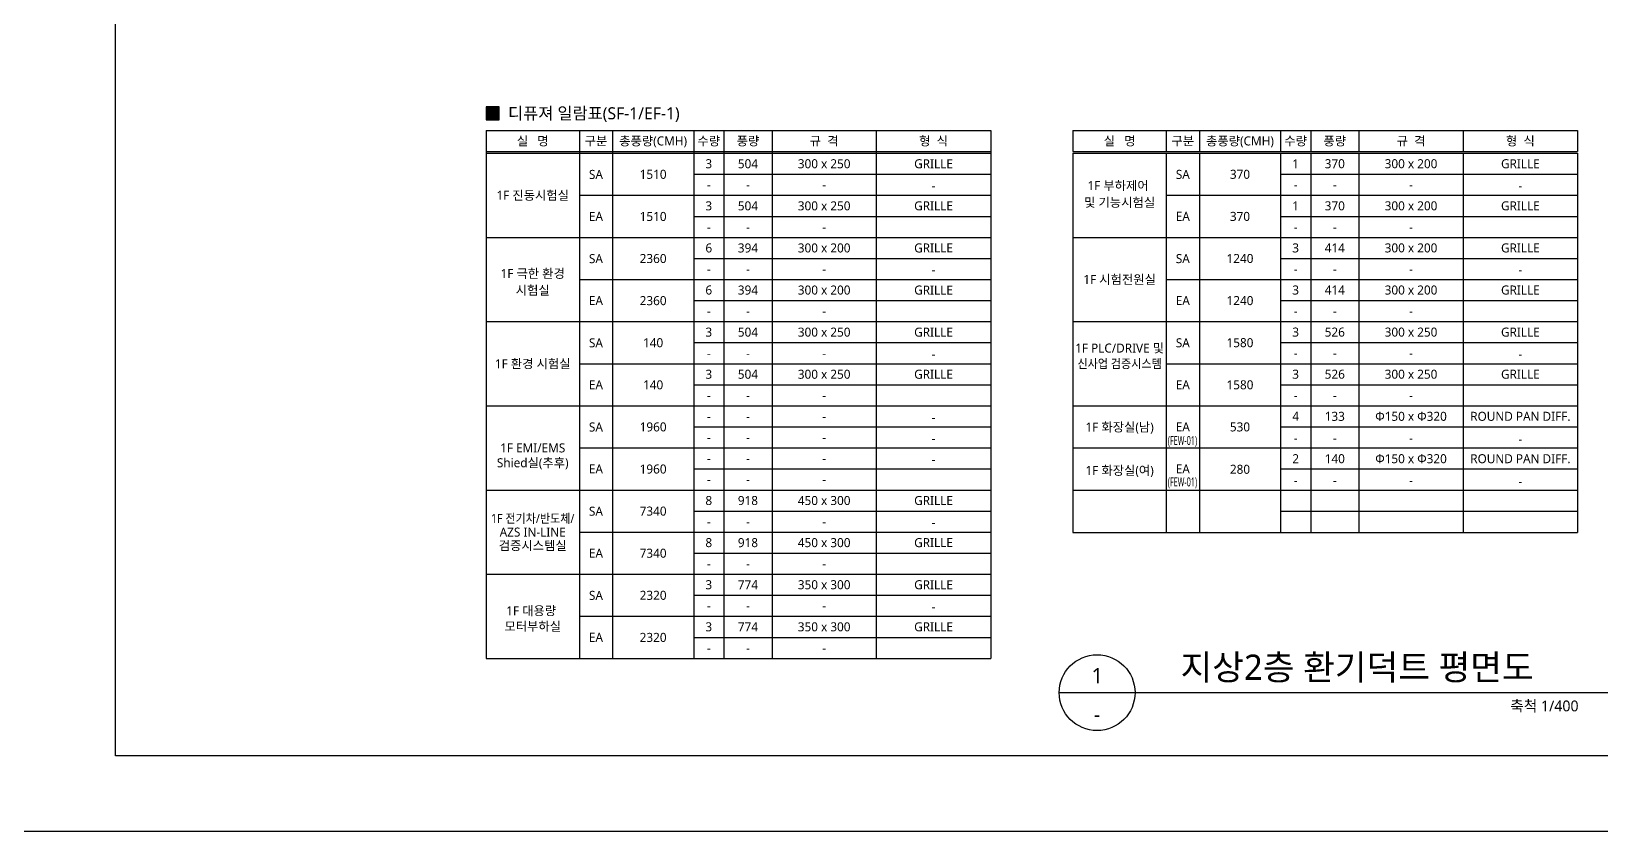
# Model space of a CAD drawing. Header units: millimetres. Extents: x 61566 to 667441, y 0 to 118800.
# Drawn here: x 341050 to 427951, y 0 to 44341 of the extents above; entities that cross this region are included whole.
import ezdxf
from ezdxf.enums import TextEntityAlignment as Align

# ---------------------------------------------------------------- set-up
doc = ezdxf.new("R2010")
doc.units = ezdxf.units.MM
doc.header["$LTSCALE"] = 200
doc.layers.get('DEFPOINTS').update_dxf_attribs({"color": 137})
for name, color, linetype in [('AA-MKXS', 3, 'Continuous'), ('DI', 1, 'Continuous'), ('TE', 2, 'Continuous'), ('WALL-D', 3, 'Continuous')]:
    doc.layers.add(name, color=color, linetype=linetype)
doc.styles.add('SUNJIN', font='malgun.ttf')
doc.styles.add('스타일1', font='malgun.ttf')

# ---------------------------------------------------------------- blocks, each defined once
blk = doc.blocks.new('sheet-line')
at = {"layer": 'DEFPOINTS'}
blk.add_lwpolyline([(168200, -356400), (0, -356400), (0, -237600), (168200, -237600)], close=True, dxfattribs=at)

msp = doc.modelspace()

# ---------------------------------------------------------------- hatches: boundary and pattern name
at = {"layer": 'DI'}
msp.add_hatch(color=252, dxfattribs=at).paths.add_polyline_path([(366960, 39437.2), (366960, 40166.3), (366230.8, 40166.3), (366230.8, 39437.2)])

# ---------------------------------------------------------------- linework, layer by layer
at = {"layer": 'AA-MKXS', "color": 7}
msp.add_line((397966.5, 7700), (428829.9, 7700), dxfattribs=at)
msp.add_circle((400066.6, 7700), 2100.1, dxfattribs=at)
at = {"layer": 'DEFPOINTS'}
msp.add_lwpolyline([(345700, 114600), (483100, 114600), (483100, 4200), (345700, 4200)], close=True, dxfattribs=at)
msp.add_lwpolyline([(345700, 114600), (483100, 114600), (483100, 4200), (345700, 4200)], close=True, dxfattribs=at)
at = {"layer": 'DI', "color": 4}
for p, q in [((366230.8, 38853.8), (394175.3, 38853.8)), ((366230.8, 38853.8), (366230.8, 37588.3)), ((371397.5, 38853.8), (371397.5, 37588.3)), ((394175.3, 38853.8), (394175.3, 37588.3)), ((398730.5, 38853.8), (426675, 38853.8)), ((398730.5, 38853.8), (398730.5, 37687.2)), ((403897.2, 38853.8), (403897.2, 37687.2)), ((426675, 38853.8), (426675, 37687.2)), ((366230.8, 37687.2), (394175.3, 37687.2)), ((366230.8, 37589.9), (394175.3, 37589.9)), ((366230.8, 37588.3), (366230.8, 9598.3)), ((371397.5, 37588.3), (371397.5, 9598.3)), ((394175.3, 37588.3), (394175.3, 9598.3)), ((398730.5, 37687.2), (426675, 37687.2)), ((398730.5, 37589.9), (426675, 37589.9)), ((398730.5, 37589.9), (426675, 37589.9)), ((398730.5, 37589.9), (398730.5, 16566.5)), ((403897.2, 37589.9), (403897.2, 16566.5)), ((426675, 37589.9), (426675, 16566.5)), ((366230.8, 32923.3), (394175.3, 32923.3)), ((398730.5, 32925), (426675, 32925)), ((366230.8, 28258.3), (394175.3, 28258.3)), ((398730.5, 28260), (426675, 28260)), ((366230.8, 23593.3), (394175.3, 23593.3)), ((398730.5, 23595), (426675, 23595)), ((398730.5, 23595), (426675, 23595)), ((398730.5, 21263.3), (426675, 21263.3)), ((366230.8, 18928.3), (394175.3, 18928.3)), ((398730.5, 18914.9), (426675, 18914.9)), ((398730.5, 16566.5), (426675, 16566.5)), ((366230.8, 14263.3), (394175.3, 14263.3)), ((366230.8, 9598.3), (394175.3, 9598.3))]:
    msp.add_line(p, q, dxfattribs=at)
at = {"layer": 'DI', "color": 5}
for p, q in [((373230.8, 38853.8), (373230.8, 37588.3)), ((377730.8, 38853.8), (377730.8, 9598.3)), ((379397.5, 38853.8), (379397.5, 37588.3)), ((382064.1, 38853.8), (382064.1, 37588.3)), ((387841.9, 38853.8), (387841.9, 37588.3)), ((405730.5, 38853.8), (405730.5, 37687.2)), ((410230.5, 38853.8), (410230.5, 37687.2)), ((411897.2, 38853.8), (411897.2, 37687.2)), ((414563.9, 38853.8), (414563.9, 37687.2)), ((420341.7, 38853.8), (420341.7, 37687.2)), ((373230.8, 37588.3), (373230.8, 9598.3)), ((379397.5, 37588.3), (379397.5, 9598.3)), ((382064.1, 37588.3), (382064.1, 9598.3)), ((387841.9, 37588.3), (387841.9, 9598.3)), ((405730.5, 37589.9), (405730.5, 16566.5)), ((410230.5, 37589.9), (410230.5, 16566.5)), ((411897.2, 37589.9), (411897.2, 16566.5)), ((414563.9, 37589.9), (414563.9, 16566.5)), ((420341.7, 37589.9), (420341.7, 16566.5)), ((377730.8, 36423.3), (394175.3, 36423.3)), ((410230.5, 36425), (426675, 36425)), ((371397.5, 35256.6), (394175.3, 35256.6)), ((403897.2, 35258.3), (426675, 35258.3)), ((377730.8, 34089.9), (394175.3, 34089.9)), ((410230.5, 34091.6), (426675, 34091.6)), ((410230.5, 34091.6), (426675, 34091.6)), ((377730.8, 31758.3), (394175.3, 31758.3)), ((410230.5, 31760), (426675, 31760)), ((371397.5, 30591.6), (394175.3, 30591.6)), ((403897.2, 30593.3), (426675, 30593.3)), ((377730.8, 29425), (394175.3, 29425)), ((410230.5, 29426.6), (426675, 29426.6)), ((410230.5, 29426.6), (426675, 29426.6)), ((377730.8, 27093.3), (394175.3, 27093.3)), ((410230.5, 27095), (426675, 27095)), ((371397.5, 25926.6), (394175.3, 25926.6)), ((403897.2, 25928.3), (426675, 25928.3)), ((377730.8, 24760), (394175.3, 24760)), ((377730.8, 24760), (394175.3, 24760)), ((410230.5, 24761.6), (426675, 24761.6)), ((410230.5, 24761.6), (426675, 24761.6)), ((377730.8, 22428.3), (394175.3, 22428.3)), ((410230.5, 22428.3), (426675, 22428.3)), ((371397.5, 21261.6), (394175.3, 21261.6)), ((377730.8, 20095), (394175.3, 20095)), ((377730.8, 20095), (394175.3, 20095)), ((410230.5, 20096.7), (426675, 20096.7)), ((377730.8, 17763.3), (394175.3, 17763.3)), ((410230.5, 17748.2), (426675, 17748.2)), ((371397.5, 16596.7), (394175.3, 16596.7)), ((377730.8, 15430), (394175.3, 15430)), ((377730.8, 15430), (394175.3, 15430)), ((377730.8, 13098.3), (394175.3, 13098.3)), ((371397.5, 11931.7), (394175.3, 11931.7)), ((377730.8, 10765), (394175.3, 10765)), ((377730.8, 10765), (394175.3, 10765))]:
    msp.add_line(p, q, dxfattribs=at)
at = {"layer": 'DI', "color": 4}
msp.add_lwpolyline([(366230.8, 39437.2), (366960, 39437.2), (366960, 40166.3), (366230.8, 40166.3)], close=True, dxfattribs=at)

# ---------------------------------------------------------------- block references
at = {"layer": 'WALL-D'}
msp.add_blockref('sheet-line', (336400, 356400), dxfattribs=at)
msp.add_blockref('sheet-line', (336400, 356400), dxfattribs=at)

# ---------------------------------------------------------------- texts
at = {"layer": 'AA-MKXS', "linetype": 'Continuous', "style": '스타일1'}
msp.add_text('지상2층 환기덕트 평면도', height=1400, dxfattribs=at).set_placement((404687, 8409.3))
msp.add_text('1', height=840, dxfattribs=at).set_placement((400073.8, 8224), align=Align.CENTER)
msp.add_text('축척 1/400', height=600, dxfattribs=at).set_placement((426729.7, 6964.9), align=Align.MIDDLE_RIGHT)
at = {"layer": 'AA-MKXS', "style": '스타일1'}
msp.add_text('-', height=840, dxfattribs=at).set_placement((400066.6, 6499.4), align=Align.MIDDLE)
at = {"layer": 'TE', "color": 3, "style": 'SUNJIN'}
msp.add_text('디퓨져 일람표(SF-1/EF-1)', height=666.667, dxfattribs=at).set_placement((367446.1, 39801.8), align=Align.MIDDLE_LEFT)
for s, p in [('실   명', (368814.1, 38270.5)), ('구분', (372314.1, 38270.5)), ('총풍량(CMH)', (375480.8, 38270.5)), ('수량', (378564.1, 38270.5)), ('풍량', (380730.8, 38270.5)), ('규  격', (384953, 38270.5)), ('형  식', (391008.6, 38270.5)), ('실   명', (401313.9, 38270.5)), ('구분', (404813.9, 38270.5)), ('총풍량(CMH)', (407980.5, 38270.5)), ('수량', (411063.9, 38270.5)), ('풍량', (413230.5, 38270.5)), ('규  격', (417452.8, 38270.5)), ('형  식', (423508.3, 38270.5))]:
    msp.add_text(s, height=500, dxfattribs=at).set_placement(p, align=Align.MIDDLE_CENTER)
at = {"layer": 'TE', "color": 2, "style": 'SUNJIN'}
for s, p in [('SA', (372314.1, 36414)), ('1510', (375480.8, 36419.9)), ('3', (378564.1, 37006.6)), ('504', (380730.8, 37006.6)), ('300 x 250', (384953, 37006.6)), ('GRILLE', (391008.6, 37005.8)), ('SA', (404813.9, 36415.7)), ('370', (407980.5, 36421.6)), ('1', (411063.9, 37008.3)), ('370', (413230.5, 37008.3)), ('300 x 200', (417452.8, 37008.3)), ('GRILLE', (423508.3, 37007.5)), ('-', (378564.1, 35838.3)), ('-', (380730.8, 35838.3)), ('-', (384953, 35838.3)), ('-', (391008.6, 35791.3)), ('1F 부하제어 ', (401313.9, 35793.9)), ('-', (411063.9, 35839.9)), ('-', (413230.5, 35839.9)), ('-', (417452.8, 35839.9)), ('-', (423508.3, 35793)), ('1F 진동시험실', (368814.1, 35256.6)), ('및 기능시험실', (401313.9, 34866.9)), ('6', (378564.1, 32341.6)), ('394', (380730.8, 32341.6)), ('300 x 200', (384953, 32341.6)), ('GRILLE', (391008.6, 32340.8)), ('3', (411063.9, 32343.3)), ('414', (413230.5, 32343.3)), ('300 x 200', (417452.8, 32343.3)), ('GRILLE', (423508.3, 32342.5)), ('SA', (372314.1, 31749)), ('2360', (375480.8, 31754.9)), ('SA', (404813.9, 31750.7)), ('1240', (407980.5, 31756.6)), ('1F 극한 환경', (368814.1, 30926.4)), ('-', (378564.1, 31173.3)), ('-', (380730.8, 31173.3)), ('-', (384953, 31173.3)), ('-', (391008.6, 31126.3)), ('1F 시험전원실', (401313.9, 30593.3)), ('-', (411063.9, 31175)), ('-', (413230.5, 31175)), ('-', (417452.8, 31175)), ('-', (423508.3, 31128)), ('시험실', (368814.1, 29999.3)), ('3', (378564.1, 27676.6)), ('504', (380730.8, 27676.6)), ('300 x 250', (384953, 27676.6)), ('GRILLE', (391008.6, 27675.8)), ('3', (411063.9, 27678.3)), ('526', (413230.5, 27678.3)), ('300 x 250', (417452.8, 27678.3)), ('GRILLE', (423508.3, 27677.5)), ('SA', (372314.1, 27084)), ('140', (375480.8, 27089.9)), ('1F PLC/DRIVE 및', (401313.9, 26793.6)), ('SA', (404813.9, 27085.7)), ('1580', (407980.5, 27091.6)), ('1F 환경 시험실', (368814.1, 25926.6)), ('-', (378564.1, 26508.3)), ('-', (380730.8, 26508.3)), ('-', (384953, 26508.3)), ('-', (391008.6, 26461.3)), ('-', (411063.9, 26510)), ('-', (413230.5, 26510)), ('-', (417452.8, 26510)), ('-', (423508.3, 26463)), ('SA', (372314.1, 22419)), ('1960', (375480.8, 22425)), ('-', (378564.1, 23011.6)), ('-', (380730.8, 23008.3)), ('-', (384953, 23008.3)), ('-', (391008.6, 22961.3)), ('1F 화장실(남)', (401313.9, 22415.7)), ('-', (378564.1, 21843.3)), ('-', (380730.8, 21843.3)), ('-', (384953, 21843.3)), ('-', (391008.6, 21796.3)), ('1F EMI/EMS', (368814.1, 21261.6)), ('Shied실(추후)', (368814.1, 20437.6)), ('-', (380730.8, 20676.6)), ('-', (384953, 20676.6)), ('-', (391008.6, 20629.7)), ('1F 화장실(여)', (401313.9, 20013.5)), ('8', (378564.1, 18346.7)), ('918', (380730.8, 18346.7)), ('450 x 300', (384953, 18346.7)), ('GRILLE', (391008.6, 18345.8)), ('SA', (372314.1, 17754)), ('7340', (375480.8, 17760)), ('AZS IN-LINE', (368814.1, 16596.7)), ('-', (378564.1, 17178.3)), ('-', (380730.8, 17178.3)), ('-', (384953, 17178.3)), ('-', (391008.6, 17131.4)), ('검증시스템실', (368814.1, 15849.9)), ('3', (378564.1, 13681.7)), ('774', (380730.8, 13681.7)), ('350 x 300', (384953, 13681.7)), ('GRILLE', (391008.6, 13680.8)), ('SA', (372314.1, 13089.1)), ('2320', (375480.8, 13095)), ('1F 대용량 ', (368814.1, 12240.7)), ('-', (378564.1, 12513.3)), ('-', (380730.8, 12513.3)), ('-', (384953, 12513.3)), ('-', (391008.6, 12466.4)), ('모터부하실', (368814.1, 11375.4))]:
    msp.add_text(s, height=500, dxfattribs=at).set_placement(p, align=Align.MIDDLE_CENTER)
at = {"layer": 'TE', "color": 7, "style": 'SUNJIN'}
for s, p in [('3', (378564.1, 34673.3)), ('504', (380730.8, 34673.3)), ('300 x 250', (384953, 34673.3)), ('GRILLE', (391008.6, 34673.3)), ('1', (411063.9, 34675)), ('370', (413230.5, 34675)), ('300 x 200', (417452.8, 34675)), ('GRILLE', (423508.3, 34675)), ('EA', (372314.1, 34089.9)), ('1510', (375480.8, 34086.6)), ('EA', (404813.9, 34091.6)), ('370', (407980.5, 34088.3)), ('-', (378564.1, 33504.9)), ('-', (380730.8, 33504.9)), ('-', (384953, 33504.9)), ('-', (411063.9, 33506.6)), ('-', (413230.5, 33506.6)), ('-', (417452.8, 33506.6)), ('EA', (372314.1, 29425)), ('2360', (375480.8, 29421.6)), ('6', (378564.1, 30008.3)), ('394', (380730.8, 30008.3)), ('300 x 200', (384953, 30008.3)), ('GRILLE', (391008.6, 30008.3)), ('EA', (404813.9, 29426.6)), ('1240', (407980.5, 29423.3)), ('3', (411063.9, 30010)), ('414', (413230.5, 30010)), ('300 x 200', (417452.8, 30010)), ('GRILLE', (423508.3, 30010)), ('-', (378564.1, 28839.9)), ('-', (380730.8, 28839.9)), ('-', (384953, 28839.9)), ('-', (411063.9, 28841.6)), ('-', (413230.5, 28841.6)), ('-', (417452.8, 28841.6)), ('3', (378564.1, 25343.3)), ('504', (380730.8, 25343.3)), ('300 x 250', (384953, 25343.3)), ('GRILLE', (391008.6, 25343.3)), ('3', (411063.9, 25345)), ('526', (413230.5, 25345)), ('300 x 250', (417452.8, 25345)), ('GRILLE', (423508.3, 25345)), ('EA', (372314.1, 24760)), ('140', (375480.8, 24756.6)), ('EA', (404813.9, 24761.6)), ('1580', (407980.5, 24758.3)), ('-', (378564.1, 24175)), ('-', (380730.8, 24175)), ('-', (384953, 24175)), ('-', (411063.9, 24176.6)), ('-', (413230.5, 24176.6)), ('-', (417452.8, 24176.6)), ('EA', (404813.9, 22430)), ('530', (407980.5, 22425)), ('4', (411063.9, 23011.6)), ('133', (413230.5, 23011.6)), ('Φ150 x Φ320', (417452.8, 23011.6)), ('ROUND PAN DIFF.', (423508.3, 23011.6)), ('-', (411063.9, 21803.1)), ('-', (413230.5, 21803.1)), ('-', (417452.8, 21803.1)), ('2', (411063.9, 20663.2)), ('140', (413230.5, 20663.2)), ('Φ150 x Φ320', (417452.8, 20663.2)), ('ROUND PAN DIFF.', (423508.3, 20663.2)), ('-', (423508.3, 21756.1)), ('EA', (372314.1, 20095)), ('1960', (375480.8, 20091.6)), ('-', (378564.1, 20678.3)), ('EA', (404813.9, 20096.7)), ('280', (407980.5, 20076.5)), ('-', (378564.1, 19510)), ('-', (380730.8, 19510)), ('-', (384953, 19510)), ('-', (411063.9, 19454.6)), ('-', (413230.5, 19454.6)), ('-', (417452.8, 19454.6)), ('-', (423508.3, 19407.7)), ('EA', (372314.1, 15430)), ('7340', (375480.8, 15426.6)), ('8', (378564.1, 16013.3)), ('918', (380730.8, 16013.3)), ('450 x 300', (384953, 16013.3)), ('GRILLE', (391008.6, 16013.3)), ('-', (378564.1, 14845)), ('-', (380730.8, 14845)), ('-', (384953, 14845)), ('3', (378564.1, 11348.3)), ('774', (380730.8, 11348.3)), ('350 x 300', (384953, 11348.3)), ('GRILLE', (391008.6, 11348.3)), ('EA', (372314.1, 10765)), ('2320', (375480.8, 10761.6)), ('-', (378564.1, 10180)), ('-', (380730.8, 10180)), ('-', (384953, 10180))]:
    msp.add_text(s, height=500, dxfattribs=at).set_placement(p, align=Align.MIDDLE_CENTER)
at = {"layer": 'TE', "color": 2, "style": 'SUNJIN', "width": 0.9}
for s, p in [('신사업 검증시스템', (401313.9, 25928.3)), ('1F 전기차/반도체/', (368814.1, 17356.3))]:
    msp.add_text(s, height=500, dxfattribs=at).set_placement(p, align=Align.MIDDLE_CENTER)
at = {"layer": 'TE', "color": 7, "style": 'SUNJIN', "width": 0.6}
for p in [(404795.9, 21672.3), (404795.9, 19376.7)]:
    msp.add_text('(FEW-01)', height=500, dxfattribs=at).set_placement(p, align=Align.MIDDLE_CENTER)

doc.saveas('drawing.dxf')
